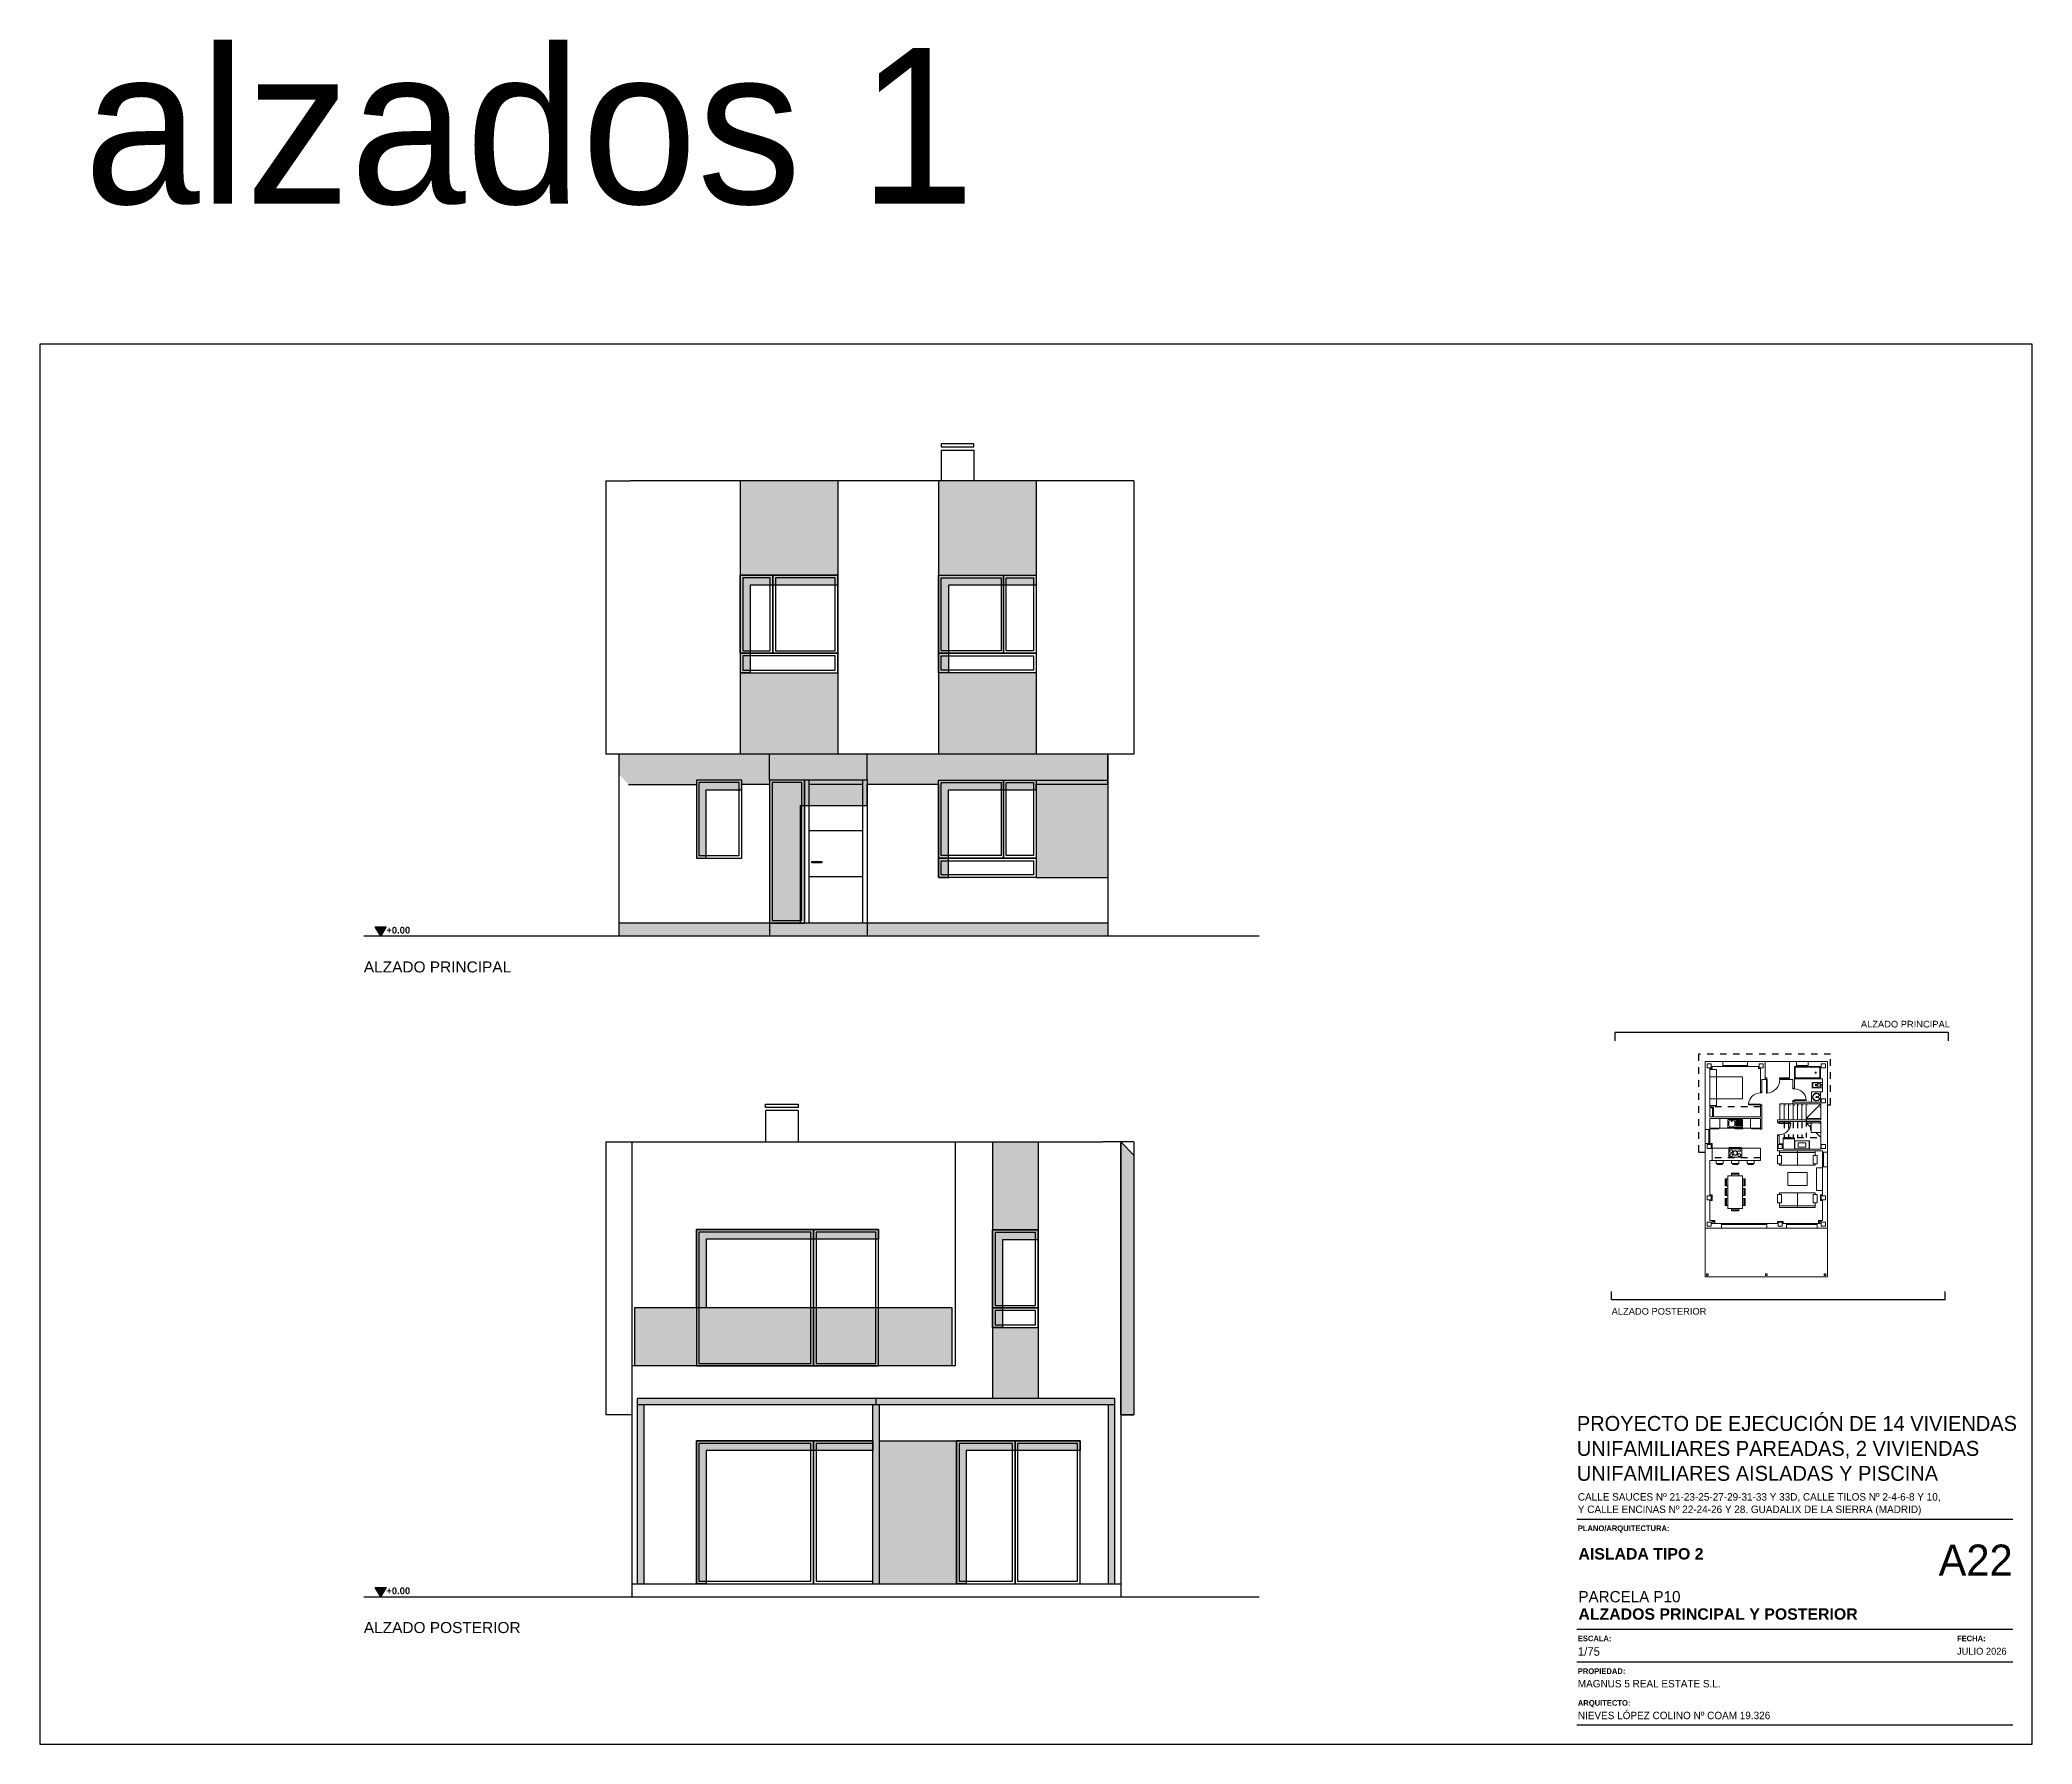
# Model space of a CAD drawing. Header units: millimetres. Extents: x 441156 to 441653, y 4514887 to 4515266.
# Drawn here: x 441432.47 to 441463.11, y 4514887.45 to 4514913.66 of the extents above; entities that cross this region are included whole.
import ezdxf
from ezdxf.enums import TextEntityAlignment as Align

# ---------------------------------------------------------------- set-up
doc = ezdxf.new("R2010")
doc.units = ezdxf.units.MM
doc.linetypes.add('CONTINUA', pattern=[0])
doc.linetypes.add('RAYITAS', pattern=[0.375, 0.25, -0.125])
for name, color, linetype in [('01_alzado', 5, 'CONTINUA'), ('01_ladrillo', 13, 'Continuous'), ('01_proyeccion', 36, 'RAYITAS'), ('01_proyección', 4, 'RAYITAS'), ('01_seccion', 7, 'CONTINUA'), ('01_sombras', 251, 'Continuous'), ('01_texto cartela', 5, 'Continuous'), ('01_textos', 7, 'Continuous'), ('SOMBRAS2', 250, 'Continuous')]:
    doc.layers.add(name, color=color, linetype=linetype)
doc.layers.add('01_cartela', color=6, linetype='Continuous', plot=False)
doc.layers.add('01_muebles_B', color=254, linetype='Continuous', lineweight=5)
doc.styles.add('Century Gothic', font='', dxfattribs={"height": 2})
doc.styles.add('Century Gothic_3', font='', dxfattribs={"height": 4.5})
doc.styles.add('Century Gothic_5', font='', dxfattribs={"height": 2.5})
doc.styles.add('Century Gothic_6', font='', dxfattribs={"height": 11})
doc.styles.add('Estilo1', font='swissel.ttf')
doc.styles.add('NIEVES2', font='sanss___.ttf')
doc.styles.add('NIEVES3', font='swisseb.ttf')
doc.styles.get('Century Gothic').set_extended_font_data('Century Gothic')
doc.styles.get('Century Gothic_3').set_extended_font_data('Century Gothic')
doc.styles.get('Century Gothic_5').set_extended_font_data('Century Gothic')
doc.styles.get('Century Gothic_6').set_extended_font_data('Century Gothic')

# ---------------------------------------------------------------- blocks, each defined once
blk = doc.blocks.new('P725-10')
for p, q in [((-0.78, 0.1), (-0.83, 0.1)), ((-0.83, 0), (-0.78, 0)), ((-0.78, 0.1), (-0.78, 0)), ((-0.05, 0.82), (-0.09, 0.82)), ((-0.09, 0.82), (-0.09, 0.1)), ((0, 0.1), (-0.09, 0.1)), ((-0.05, 0.82), (-0.05, 0)), ((-0.05, 0), (0, 0))]:
    blk.add_line(p, q)
blk.add_arc((-0.05, 0.1), 0.725, 93.2758, 180)
blk = doc.blocks.new('lavadora')
blk.add_lwpolyline([(0.6, 0), (0, 0), (0, 0.6), (0.6, 0.6)], close=True)
blk.add_lwpolyline([(0.6, 0.45), (0.64, 0.41), (0.64, 0.19), (0.6, 0.15)])
blk = doc.blocks.new('5-fuegos')
blk.add_lwpolyline([(-0.4, -0.25), (0.4, -0.25), (0.4, 0.25), (-0.4, 0.25)], close=True)
for centre, radius in [((-0.25, 0.11), 0.089), ((0, 0), 0.152), ((0, 0), 0.127), ((0.27, 0.13), 0.0693), ((-0.25, -0.13), 0.089), ((0.25, -0.13), 0.089)]:
    blk.add_circle(centre, radius)
blk = doc.blocks.new('A$C446B5C13')
at = {"layer": '01_muebles_B', "linetype": 'CONTINUA'}
for p, q in [((0.4, 13.25), (0.4, 9.07)), ((1.5, 13.25), (0.4, 13.25)), ((0.78, 12.87), (0.7, 12.87)), ((0.7, 12.82), (0.7, 10.47)), ((0.83, 12.82, 0), (0.7, 12.82, 0)), ((0.78, 12.95), (0.78, 12.87)), ((1.5, 12.95), (0.83, 12.95)), ((0.83, 12.95, 0), (0.83, 12.82, 0)), ((1.1, 12.32), (1.1, 10.97)), ((1.5, 12.95), (1.5, 13.25)), ((1.5, 13.25), (3, 13.25)), ((1.5, 13.02, 0), (3, 13.02, 0)), ((1.5, 12.95, 0), (3, 12.95, 0)), ((1.55, 13.02), (1.55, 12.95)), ((1.55, 12.99), (1.95, 12.99, 0)), ((1.55, 12.98), (1.95, 12.98, 0)), ((1.95, 13.02, 0), (1.95, 12.95, 0)), ((2, 13.02, 0), (2, 12.95, 0)), ((2.05, 13.02, 0), (2.05, 12.95, 0)), ((2.05, 12.99, 0), (2.95, 12.99, 0)), ((2.05, 12.98, 0), (2.95, 12.98, 0)), ((2.95, 13.02, 0), (2.95, 12.95, 0)), ((4.1, 13.25), (3, 13.25)), ((3, 12.95), (3, 13.25)), ((3.68, 12.95), (3, 12.95, 0)), ((3.68, 12.95, 0), (3.68, 12.82, 0)), ((3.68, 12.82, 0), (3.8, 12.82, 0)), ((3.8, 12.82), (3.8, 11.38)), ((4.1, 13.25), (4.1, 12.15)), ((4.1, 13.25), (5.6, 13.25)), ((6.03, 13.25), (5.6, 13.25)), ((5.6, 13.25), (5.6, 12.15)), ((5.9, 12.95), (5.9, 11.62)), ((6.03, 12.95), (5.9, 12.95)), ((6.03, 12.95), (6.03, 13.25)), ((6.03, 13.25), (6.73, 13.25)), ((6.03, 13.02), (6.73, 13.02)), ((6.03, 12.95), (6.73, 12.95)), ((6.08, 12.95), (6.08, 13.02)), ((6.08, 12.99), (6.68, 12.99)), ((6.08, 12.98), (6.68, 12.98)), ((6.68, 12.95), (6.68, 13.02)), ((7.92, 13.25), (6.73, 13.25)), ((6.73, 12.95), (6.73, 13.25)), ((7.5, 12.95), (6.73, 12.95)), ((7.5, 12.95, 0), (7.5, 12.2, 0)), ((7.92, 7.67), (7.92, 13.25)), ((3.8, 11.38), (3.9, 11.38)), ((3.9, 12.15), (3.9, 11.38)), ((4.1, 12.15), (3.9, 12.15)), ((4.11, 12.15), (4.17, 12.15)), ((4.17, 12.18), (4.17, 12.15)), ((4.19, 12.25), (4.19, 12.19)), ((4.98, 12.25), (4.98, 12.19)), ((5, 12.18), (5, 12.15)), ((5.07, 12.25), (5.07, 12.15)), ((5.6, 12.25), (5.07, 12.25)), ((5.6, 12.15), (5.07, 12.15)), ((5.12, 12.25), (5.12, 12.15)), ((5.55, 12.22), (5.12, 12.22)), ((5.55, 12.18), (5.12, 12.18)), ((5.55, 12.25), (5.55, 12.15)), ((5.6, 12.15), (5.8, 12.15)), ((5.8, 12.15), (5.8, 11.62)), ((5.8, 11.62), (5.9, 11.62)), ((6.95, 11.4, 0), (7.5, 11.4, 0)), ((6.95, 10.75), (6.95, 11.4)), ((7.03, 11.89), (7.03, 11.71)), ((7.08, 11.94), (7.29, 11.94)), ((7.08, 11.66), (7.29, 11.66)), ((7.27, 11.84), (7.21, 11.84)), ((7.27, 11.76), (7.21, 11.76)), ((7.28, 11.83), (7.28, 11.77)), ((7.34, 11.89), (7.34, 11.71)), ((7.34, 11.06, 0), (7.34, 11.09, 0)), ((7.49, 11.17, 0), (7.48, 11.17, 0)), ((7.49, 11.97), (7.62, 11.97)), ((7.49, 11.63), (7.62, 11.63)), ((7.5, 12.2), (7.62, 12.2)), ((7.5, 11.4, 0), (7.5, 10.75, 0)), ((7.5, 11.4), (7.62, 11.4)), ((7.5, 11.17, 0), (7.5, 10.98, 0)), ((7.62, 11.4), (7.62, 12.2)), ((0.92, 10.47), (0.7, 10.47)), ((0.92, 10.47), (0.92, 9.85)), ((3.8, 9.85), (0.92, 9.85)), ((3.8, 9.85), (0.92, 9.85)), ((3.8, 10.55), (3.8, 9.85)), ((3.8, 10.55), (3.9, 10.55)), ((3.8, 9.85), (3.8, 10.4)), ((3.9, 10.55), (3.9, 9.1)), ((5, 9.66), (5, 10.65)), ((5.2, 10.65), (5, 10.65)), ((5.8, 10.65), (5.08, 10.65)), ((5.27, 9.66), (5.27, 10.65)), ((5.54, 9.66), (5.54, 10.65)), ((5.8, 10.8), (5.8, 10.65)), ((5.9, 10.8), (5.8, 10.8)), ((7.52, 10.65), (5.8, 10.65)), ((5.81, 9.66), (5.81, 10.65)), ((5.9, 10.8), (5.9, 10.75)), ((7.5, 10.75), (5.9, 10.75)), ((6.08, 9.66), (6.08, 10.65)), ((6.35, 9.66), (6.35, 10.65)), ((6.62, 9.66), (6.62, 10.65)), ((6.62, 9.75), (7.52, 10.65)), ((7.49, 10.98, 0), (7.48, 10.98, 0)), ((7.52, 9.66), (7.52, 10.65)), ((0.7, 9.07, 0), (0.4, 9.07, 0)), ((0.4, 9.07), (0.4, 8.22)), ((0.63, 9.07), (0.63, 8.22)), ((0.63, 9.02), (0.7, 9.02)), ((0.66, 8.27), (0.66, 9.02)), ((0.67, 8.27), (0.67, 9.02)), ((3.8, 9.75), (0.7, 9.75)), ((0.7, 9.75), (0.7, 9.07)), ((3.8, 9.15), (0.7, 9.15)), ((0.7, 9.07), (0.7, 8.22)), ((1.3, 9.75), (1.3, 9.15)), ((1.8, 9.2), (1.8, 9.69)), ((1.8, 9.69), (2.7, 9.69)), ((2.7, 9.2), (1.8, 9.2)), ((2.26, 9.62), (2.66, 9.62)), ((2.26, 9.6), (2.66, 9.6)), ((2.26, 9.57), (2.66, 9.57)), ((2.26, 9.55), (2.66, 9.55)), ((2.26, 9.52), (2.66, 9.52)), ((2.26, 9.5), (2.66, 9.5)), ((2.26, 9.47), (2.66, 9.47)), ((2.26, 9.45), (2.66, 9.45)), ((2.26, 9.42), (2.66, 9.42)), ((2.26, 9.4), (2.66, 9.4)), ((2.26, 9.37), (2.66, 9.37)), ((2.26, 9.35), (2.66, 9.35)), ((2.26, 9.32), (2.66, 9.32)), ((2.26, 9.3), (2.66, 9.3)), ((2.26, 9.27), (2.66, 9.27)), ((2.7, 9.69), (2.7, 9.2)), ((3.2, 9.75), (3.2, 9.15)), ((3.8, 9.75), (3.8, 9.1)), ((3.8, 9.1), (3.9, 9.1)), ((7.52, 9.66), (4.85, 9.66)), ((4.85, 9.66), (4.85, 9.53)), ((4.95, 9.53), (4.85, 9.53)), ((4.85, 8.71), (4.85, 7.77)), ((4.95, 8.71), (4.85, 8.71)), ((7.52, 9.56), (4.95, 9.56)), ((4.95, 9.56), (4.95, 9.53)), ((4.95, 8.71), (4.95, 8.2)), ((6.62, 9.75), (7.52, 9.75)), ((7.52, 7.87), (7.52, 9.56)), ((0.4, 8.22), (0.4, 3)), ((0.83, 8.22, 0), (0.4, 8.22, 0)), ((0.63, 8.27), (0.7, 8.27)), ((0.83, 8.22, 0), (0.83, 7.17, 0)), ((3.8, 7.92), (0.83, 7.92)), ((3.8, 7.17), (3.8, 7.92)), ((7.62, 7.77), (4.85, 7.77)), ((4.95, 8.2), (5.2, 8.2)), ((7.18, 7.65), (4.98, 7.65)), ((5.9, 8.5), (5.2, 8.5)), ((5.2, 8.2), (5.2, 7.87)), ((7.52, 7.87), (5.2, 7.87)), ((5.93, 7.89), (5.93, 8.37)), ((5.93, 7.89), (6.8, 7.89)), ((6.08, 7.77), (6.08, 6.87)), ((6.8, 7.89), (6.8, 8.37)), ((7.62, 7.67), (7.62, 7.77)), ((7.92, 7.67, 0), (7.62, 7.67, 0)), ((7.62, 7.67, 0), (7.62, 6.77, 0)), ((7.62, 7.62, 0), (7.69, 7.62, 0)), ((7.65, 6.82, 0), (7.65, 7.62, 0)), ((7.66, 6.82, 0), (7.66, 7.62, 0)), ((7.69, 7.67, 0), (7.69, 6.77, 0)), ((7.92, 7.67, 0), (7.92, 6.77, 0)), ((0.7, 7.17), (0.7, 5.05)), ((0.83, 7.17), (0.7, 7.17)), ((3.8, 7.17), (0.83, 7.17)), ((7.62, 6.82, 0), (7.69, 6.82, 0)), ((7.62, 5.05), (7.62, 6.77, 0)), ((7.92, 6.77, 0), (7.62, 6.77, 0)), ((7.92, 3), (7.92, 6.77)), ((6.08, 4.27), (6.08, 5.17)), ((7.5, 4.7, 0), (7.5, 5.05, 0)), ((7.5, 5.05, 0), (7.62, 5.05, 0)), ((0.7, 4.7), (0.7, 3.47)), ((7.18, 4.38), (4.98, 4.38)), ((7.62, 4.7, 0), (7.5, 4.7, 0)), ((7.62, 3.47), (7.62, 4.7)), ((0.4, 3), (1.4, 3)), ((0.4, 3), (0.4, 0)), ((0.7, 3.47), (1, 3.47)), ((1, 3.47), (1, 3.3)), ((1, 3.3), (1.4, 3.3)), ((1.4, 3.3), (1.4, 3)), ((4.2, 3.3, 0), (1.4, 3.3)), ((4.2, 3.23, 0), (1.4, 3.23)), ((1.4, 3), (4.2, 3, 0)), ((1.45, 3.3), (1.45, 3.23)), ((1.45, 3.27, 0), (3.15, 3.27, 0)), ((1.45, 3.26, 0), (3.15, 3.26, 0)), ((3.15, 3.3, 0), (3.15, 3.23, 0)), ((3.2, 3.3, 0), (3.2, 3.23, 0)), ((3.25, 3.3, 0), (3.25, 3.23, 0)), ((4.15, 3.27, 0), (3.25, 3.27, 0)), ((4.15, 3.26, 0), (3.25, 3.26, 0)), ((4.15, 3.3, 0), (4.15, 3.23, 0)), ((4.2, 3.3, 0), (4.85, 3.3, 0)), ((4.2, 3.3, 0), (4.2, 3, 0)), ((4.2, 3, 0), (5.4, 3, 0)), ((5.2, 3.3), (5.4, 3.3)), ((5.4, 3.3, 0), (5.2, 3.3, 0)), ((7.3, 3.3, 0), (5.4, 3.3, 0)), ((5.4, 3.3, 0), (5.4, 3, 0)), ((7.3, 3.23, 0), (5.4, 3.23, 0)), ((7.3, 3, 0), (5.4, 3, 0)), ((5.45, 3.3, 0), (5.45, 3.23, 0)), ((5.45, 3.27, 0), (6.25, 3.27, 0)), ((5.45, 3.26, 0), (6.25, 3.26, 0)), ((6.25, 3.3, 0), (6.25, 3.23, 0)), ((6.3, 3.3, 0), (6.3, 3.23, 0)), ((6.35, 3.3, 0), (6.35, 3.23, 0)), ((7.25, 3.27, 0), (6.35, 3.27, 0)), ((7.25, 3.26, 0), (6.35, 3.26, 0)), ((7.25, 3.3, 0), (7.25, 3.23, 0)), ((7.3, 3.3), (7.38, 3.3)), ((7.3, 3.3, 0), (7.3, 3, 0)), ((7.3, 3), (7.92, 3)), ((7.62, 3.47), (7.38, 3.47)), ((7.38, 3.47), (7.38, 3.3, 0)), ((7.92, 3), (7.92, 0)), ((0.4, 0, 0), (7.92, 0))]:
    blk.add_line(p, q, dxfattribs=at)
for points in [[(0.78, 12.87), (0.53, 12.87), (0.53, 13.12), (0.78, 13.12), (0.78, 12.87)], [(0.7, 12.32), (0.7, 12.76), (1.1, 12.76), (1.1, 12.32)], [(2.7, 10.97), (0.7, 10.97), (0.7, 12.32), (2.7, 12.32)], [(3.98, 12.87), (3.73, 12.87), (3.73, 13.12), (3.98, 13.12), (3.98, 12.87)], [(4.19, 12.26), (4.19, 12.25), (4.1, 12.25), (4.1, 12.26)], [(4.98, 12.26), (4.98, 12.25), (5.07, 12.25), (5.07, 12.26)], [(7.5, 12.2), (7.5, 12.95), (5.9, 12.95), (5.9, 12.2)], [(7.45, 12.25), (7.45, 12.9), (5.95, 12.9), (5.95, 12.25)], [(7.55, 13.12), (7.8, 13.12), (7.8, 12.87), (7.55, 12.87), (7.55, 13.12)], [(4.17, 12.15), (4.1, 12.15), (4.1, 12.25), (4.17, 12.25)], [(4.17, 12.15), (4.17, 12.14), (4.1, 12.14), (4.1, 12.15)], [(4.19, 12.19), (4.19, 12.18), (4.17, 12.18), (4.17, 12.19)], [(4.17, 12.14), (4.17, 11.31), (4.21, 11.31), (4.21, 12.14)], [(4.98, 12.19), (4.98, 12.18), (5, 12.18), (5, 12.19)], [(5, 12.15), (5, 12.14), (5.07, 12.14), (5.07, 12.15)], [(0.7, 10.97), (0.7, 10.54), (1.1, 10.54), (1.1, 10.97)], [(0.7, 10.4), (0.85, 10.4), (0.85, 9.85), (0.7, 9.85)], [(7.55, 10.97), (7.8, 10.97), (7.8, 10.72), (7.55, 10.72), (7.55, 10.97)], [(2.22, 9.13), (2.22, 9.11), (2.72, 9.11), (2.72, 9.13)], [(3.25, 9.13), (3.25, 9.11), (3.75, 9.11), (3.75, 9.13)], [(0.78, 7.9), (0.53, 7.9), (0.53, 8.15), (0.78, 8.15), (0.78, 7.9)], [(2.62, 7.94), (1.88, 7.94), (1.88, 7.96), (2.62, 7.96)], [(4.85, 7.47), (4.85, 6.97), (5.1, 6.97), (5.1, 7.47)], [(5.15, 7.9), (4.9, 7.9), (4.9, 8.15), (5.15, 8.15), (5.15, 7.9)], [(5.2, 8.57), (5.2, 7.87), (5.9, 7.87), (5.9, 8.57)], [(5.9, 8.37), (6.82, 8.37), (6.82, 7.87), (5.9, 7.87)], [(7.3, 7.47), (7.3, 6.97), (7.05, 6.97), (7.05, 7.47)], [(7.55, 7.9), (7.8, 7.9), (7.8, 8.15), (7.55, 8.15), (7.55, 7.9)], [(1.47, 6.91), (1.47, 6.93), (1.12, 6.93), (1.12, 6.91)], [(1.3, 6.93), (1.3, 6.99), (1.28, 6.99), (1.28, 6.93)], [(1.8, 4.22), (1.8, 6.22), (2.7, 6.22), (2.7, 4.22)], [(2.03, 6.38), (2.47, 6.38), (2.47, 6.33), (2.03, 6.33)], [(2.03, 6.32), (2.47, 6.32), (2.47, 6.22), (2.03, 6.22)], [(2.08, 6.91), (2.08, 6.93), (2.43, 6.93), (2.43, 6.91)], [(2.24, 6.93), (2.24, 6.99), (2.26, 6.99), (2.26, 6.93)], [(3.03, 6.91), (3.03, 6.93), (3.38, 6.93), (3.38, 6.91)], [(3.2, 6.93), (3.2, 6.99), (3.22, 6.99), (3.22, 6.93)], [(6.67, 5.62), (6.67, 6.42), (5.48, 6.42), (5.48, 5.62)], [(7.62, 5.32), (7.25, 5.32), (7.25, 6.72), (7.62, 6.72)], [(0.78, 4.75), (0.53, 4.75), (0.53, 5), (0.78, 5), (0.78, 4.75)], [(1.64, 5.61), (1.64, 6.04), (1.7, 6.04), (1.7, 5.61)], [(1.64, 5.01), (1.64, 5.44), (1.7, 5.44), (1.7, 5.01)], [(1.71, 5.61), (1.71, 6.04), (1.8, 6.04), (1.8, 5.61)], [(1.71, 5.01), (1.71, 5.44), (1.8, 5.44), (1.8, 5.01)], [(2.79, 5.61), (2.79, 6.04), (2.7, 6.04), (2.7, 5.61)], [(2.79, 5.01), (2.79, 5.44), (2.7, 5.44), (2.7, 5.01)], [(2.86, 5.61), (2.86, 6.04), (2.81, 6.04), (2.81, 5.61)], [(2.86, 5.01), (2.86, 5.44), (2.81, 5.44), (2.81, 5.01)], [(4.85, 4.57), (4.85, 5.07), (5.1, 5.07), (5.1, 4.57)], [(7.3, 4.57), (7.3, 5.07), (7.05, 5.07), (7.05, 4.57)], [(7.55, 4.75), (7.8, 4.75), (7.8, 5), (7.55, 5), (7.55, 4.75)], [(1.64, 4.4), (1.64, 4.83), (1.7, 4.83), (1.7, 4.4)], [(1.71, 4.4), (1.71, 4.83), (1.8, 4.83), (1.8, 4.4)], [(2.03, 4.13), (2.47, 4.13), (2.47, 4.22), (2.03, 4.22)], [(2.03, 4.06), (2.47, 4.06), (2.47, 4.12), (2.03, 4.12)], [(2.79, 4.4), (2.79, 4.83), (2.7, 4.83), (2.7, 4.4)], [(2.86, 4.4), (2.86, 4.83), (2.81, 4.83), (2.81, 4.4)], [(0.78, 3.12), (0.53, 3.12), (0.53, 3.37), (0.78, 3.37), (0.78, 3.12)], [(0.83, 3.42), (0.95, 3.42), (0.95, 3.3), (0.83, 3.3)], [(5.15, 3.12), (4.9, 3.12), (4.9, 3.37), (5.15, 3.37), (5.15, 3.12)], [(7.43, 3.42), (7.55, 3.42), (7.55, 3.3), (7.43, 3.3)], [(7.55, 3.12), (7.8, 3.12), (7.8, 3.37), (7.55, 3.37), (7.55, 3.12)], [(7.73, 0.2), (7.83, 0.2), (7.83, 0.1), (7.73, 0.1)]]:
    blk.add_lwpolyline(points, close=True, dxfattribs=at)
for points in [[(5, 12.25), (5, 12.15)], [(5.07, 12.15), (5.07, 12.25)], [(4.98, 7.47), (4.98, 7.77), (7.18, 7.77), (7.18, 7.47)], [(1.08, 7.17), (1.08, 6.99), (1.51, 6.99), (1.51, 7.17)], [(2.47, 7.17), (2.47, 6.99), (2.03, 6.99), (2.03, 7.17)], [(3.42, 7.17), (3.42, 6.99), (2.99, 6.99), (2.99, 7.17)], [(7.18, 6.97), (7.18, 6.87), (4.98, 6.87), (4.98, 6.97)], [(7.18, 5.07), (7.18, 5.17), (4.98, 5.17), (4.98, 5.07)], [(4.98, 4.57), (4.98, 4.27), (7.18, 4.27), (7.18, 4.57)], [(4.85, 3.3), (4.85, 3.42), (5.2, 3.42), (5.2, 3.3)]]:
    blk.add_lwpolyline(points, dxfattribs=at)
at = {"layer": '01_muebles_B', "linetype": 'CONTINUA', "flags": 128}
blk.add_lwpolyline([(7.62, 11.98, 0.414214), (7.62, 11.98), (7.62, 11.98), (6.99, 11.97, 0.436396), (6.99, 11.97), (6.99, 11.63, 0.436396), (6.99, 11.62), (7.62, 11.61), (7.62, 11.61, 0.414214), (7.62, 11.62)], format="xyb", close=True, dxfattribs=at)
at = {"layer": '01_muebles_B', "linetype": 'CONTINUA', "elevation": 0}
for points in [[(0.75, 9.13), (0.75, 9.11), (1.25, 9.11), (1.25, 9.13)], [(6.12, 8.26), (6.6, 8.26), (6.6, 7.98), (6.12, 7.98)], [(0.59, 0.2), (0.49, 0.2), (0.49, 0.1), (0.59, 0.1)], [(4.21, 0.2), (4.11, 0.2), (4.11, 0.1), (4.21, 0.1)]]:
    blk.add_lwpolyline(points, close=True, dxfattribs=at)
blk.add_lwpolyline([(0.7, 5.05), (0.83, 5.05), (0.83, 4.7), (0.7, 4.7)], dxfattribs=at)
at = {"layer": '01_muebles_B', "linetype": 'CONTINUA'}
for centre, radius in [((7.2, 12.57), 0.035), ((7.25, 11.07, 0), 0.036), ((7.4, 11.92), 0.01), ((7.4, 11.68), 0.01), ((7.54, 11.8), 0.051), ((2.04, 9.59), 0.0275)]:
    blk.add_circle(centre, radius, dxfattribs=at)
for centre, radius, start, end in [((4.17, 12.14), 0.827, 272.8856, 359.9505), ((7.25, 11.07, 0), 0.243, 24.8749, 335.1251), ((7.08, 11.89), 0.05, 90.924, 180), ((7.08, 11.71), 0.05, 180, 269.076), ((7.25, 11.07, 0), 0.213, 22.0656, 338.0564), ((7.21, 11.8), 0.04, 90, 270), ((7.27, 11.83), 0.01, 0, 90), ((7.27, 11.77), 0.01, 270, 0), ((7.29, 11.89), 0.05, 0, 90.924), ((7.29, 11.71), 0.05, 269.076, 0), ((7.39, 11.07, 0), 0.0498, 135.6956, 162.5904), ((7.39, 11.07, 0), 0.0498, 197.9532, 224.3044), ((7.45, 11.01, 0), 0.143, 106.8165, 135.6956), ((7.45, 11.14, 0), 0.143, 224.3044, 253.1835), ((7.49, 10.88, 0), 0.279, 89.383, 106.8165), ((7.48, 11.18, 0), 0.0128, 210.5291, 266.214), ((10.46, 11.8), 2.98, 176.9359, 183.0641), ((7.49, 11.96), 0.007, 90.924, 176.9359), ((7.49, 11.64), 0.007, 183.0641, 269.076), ((7.49, 11.17, 0), 0.0027, 0, 83.3159), ((7.49, 11.27, 0), 0.279, 253.1835, 270.617), ((7.48, 10.97, 0), 0.0128, 93.786, 149.4709), ((7.49, 10.98, 0), 0.0027, 276.6841, 0), ((2.6, 9.45), 0.75, 169.8852, 190.1148), ((1.94, 9.56), 0.075, 99.0787, 169.8852), ((1.94, 9.33), 0.075, 190.1148, 260.9213), ((2.04, 8.9), 0.75, 80.9213, 99.0787), ((2.04, 9.99), 0.75, 260.9213, 279.0787), ((2.15, 9.56), 0.075, 10.1148, 80.9213), ((2.15, 9.33), 0.075, 279.0787, 349.8852), ((1.48, 9.45), 0.75, 349.8852, 10.1148)]:
    blk.add_arc(centre, radius, start, end, dxfattribs=at)
at = {"layer": '01_proyección', "color": 120, "ltscale": 0.25}
for p, q in [((3.8, 10.47), (0.92, 10.47)), ((5.27, 9.56), (5.27, 8.58)), ((5.27, 8.58), (7.5, 8.58)), ((5.54, 9.56), (5.54, 8.58)), ((5.81, 9.56), (5.81, 8.58)), ((6.08, 9.56), (6.08, 8.58)), ((6.35, 9.56), (6.35, 8.58)), ((6.62, 9.66), (6.62, 8.58)), ((6.62, 9.48), (7.52, 9.48)), ((6.62, 9.48), (7.52, 8.58)), ((3.8, 7.32), (0.83, 7.32))]:
    blk.add_line(p, q, dxfattribs=at)
at = {"layer": '01_proyección', "color": 120, "ltscale": 0.25, "elevation": 0}
blk.add_lwpolyline([(7.92, 10.6), (8.12, 10.6), (8.12, 13.7), (0, 13.7), (0, 7.68), (0.4, 7.68)], dxfattribs=at)
at = {"layer": '01_muebles_B', "linetype": 'CONTINUA', "xscale": -1}
for p, rotation in [((3.9, 10.55), 89.9999999953176), ((4.85, 9.53), 269.9999999989208)]:
    blk.add_blockref('P725-10', p, dxfattribs=dict(at, rotation=rotation))
at = {"layer": '01_muebles_B', "linetype": 'CONTINUA'}
for name, p, rotation in [('P725-10', (5.8, 10.8), 270.0000000010788), ('lavadora', (7.52, 9.48, 0), 180), ('5-fuegos', (2.25, 7.63), 0.004195340002118353)]:
    blk.add_blockref(name, p, dxfattribs=dict(at, rotation=rotation))
at = {"layer": '01_muebles_B', "linetype": 'CONTINUA', "style": 'NIEVES2'}
for s, p in [('1', (5.07, 10.52)), ('2', (5.34, 10.52)), ('3', (5.61, 10.52)), ('4', (5.88, 10.52)), ('5', (6.15, 10.52)), ('6', (6.42, 10.52)), ('7', (6.69, 10.52)), ('8', (7.45, 10.42))]:
    blk.add_text(s, height=0.103, dxfattribs=at).set_placement(p, align=Align.CENTER)

msp = doc.modelspace()

# ---------------------------------------------------------------- hatches: boundary and pattern name
at = {"layer": '01_ladrillo', "true_color": 0x7c8692}
h = msp.add_hatch(color=252, dxfattribs=at)
h.dxf.hatch_style = 1
h.paths.add_polyline_path([(441444.744, 4514906.875), (441443.244, 4514906.875), (441443.244, 4514905.425), (441444.744, 4514905.425)])
h = msp.add_hatch(color=252, dxfattribs=at)
h.dxf.hatch_style = 1
h.paths.add_polyline_path([(441447.794, 4514906.875), (441446.294, 4514906.875), (441446.294, 4514905.425), (441447.794, 4514905.425)])
h = msp.add_hatch(color=252, dxfattribs=at)
h.dxf.hatch_style = 1
h.paths.add_polyline_path([(441444.744, 4514903.925), (441443.244, 4514903.925), (441443.244, 4514902.675), (441444.744, 4514902.675)])
h = msp.add_hatch(color=252, dxfattribs=at)
h.dxf.hatch_style = 1
h.paths.add_polyline_path([(441447.794, 4514903.925), (441446.294, 4514903.925), (441446.294, 4514902.675), (441447.794, 4514902.675)])
h = msp.add_hatch(color=252, dxfattribs=at)
h.dxf.hatch_style = 1
h.paths.add_polyline_path([(441443.694, 4514902.675), (441445.194, 4514902.675), (441445.194, 4514902.275), (441443.694, 4514902.275)])
h = msp.add_hatch(color=252, dxfattribs=at)
h.dxf.hatch_style = 1
h.paths.add_polyline_path([(441447.794, 4514902.275), (441448.894, 4514902.275), (441448.894, 4514900.775), (441447.794, 4514900.775), (441447.794, 4514901.075), (441447.794, 4514901.075)])
h = msp.add_hatch(color=252, dxfattribs=at)
h.dxf.hatch_style = 1
h.paths.add_polyline_path([(441443.694, 4514900.075), (441441.374, 4514900.075), (441441.374, 4514899.875), (441443.694, 4514899.875)])
h = msp.add_hatch(color=252, dxfattribs=at)
h.dxf.hatch_style = 1
h.paths.add_polyline_path([(441445.194, 4514900.075), (441443.694, 4514900.075), (441443.694, 4514899.875), (441445.194, 4514899.875)])
h = msp.add_hatch(color=252, dxfattribs=at)
h.dxf.hatch_style = 1
h.paths.add_polyline_path([(441448.894, 4514900.075), (441445.194, 4514900.075), (441445.194, 4514899.875), (441448.894, 4514899.875)])
h = msp.add_hatch(color=252, dxfattribs=at)
h.dxf.hatch_style = 1
h.paths.add_polyline_path([(441447.824, 4514896.713), (441447.124, 4514896.713), (441447.124, 4514895.355), (441447.824, 4514895.355)])
h = msp.add_hatch(color=252, dxfattribs=at)
h.dxf.hatch_style = 1
h.paths.add_polyline_path([(441447.824, 4514893.855), (441447.124, 4514893.855), (441447.124, 4514892.763), (441447.824, 4514892.763)])
at = {"layer": '01_ladrillo', "true_color": 0x5d656f}
h = msp.add_hatch(color=251, dxfattribs=at)
h.dxf.hatch_style = 1
h.paths.add_polyline_path([(441445.334, 4514892.763), (441441.664, 4514892.763), (441441.664, 4514892.663), (441445.334, 4514892.663)])
h = msp.add_hatch(color=251, dxfattribs=at)
h.dxf.hatch_style = 1
h.paths.add_polyline_path([(441441.764, 4514892.663), (441441.664, 4514892.663), (441441.664, 4514889.913), (441441.764, 4514889.913)])
h = msp.add_hatch(color=251, dxfattribs=at)
h.dxf.hatch_style = 1
h.paths.add_polyline_path([(441445.384, 4514892.663), (441445.284, 4514892.663), (441445.284, 4514889.913), (441445.384, 4514889.913)])
h = msp.add_hatch(color=251, dxfattribs=at)
h.dxf.hatch_style = 1
h.paths.add_polyline_path([(441449.004, 4514892.763), (441445.334, 4514892.763), (441445.334, 4514892.663), (441449.004, 4514892.663)])
h = msp.add_hatch(color=251, dxfattribs=at)
h.dxf.hatch_style = 1
h.paths.add_polyline_path([(441449.004, 4514892.663), (441448.904, 4514892.663), (441448.904, 4514889.913), (441449.004, 4514889.913)])
at = {"layer": '01_ladrillo', "true_color": 0x7c8692}
h = msp.add_hatch(color=252, dxfattribs=at)
h.dxf.hatch_style = 1
h.paths.add_polyline_path([(441446.569, 4514892.113), (441445.384, 4514892.113), (441445.384, 4514889.913), (441446.569, 4514889.913)])
at = {"layer": '01_proyeccion', "linetype": 'CONTINUA', "ltscale": 1.5}
h = msp.add_hatch(color=7, dxfattribs=at)
h.dxf.hatch_style = 1
h.paths.add_polyline_path([(441437.714, 4514899.875), (441437.631, 4514900.018), (441437.797, 4514900.018)])
h = msp.add_hatch(color=7, dxfattribs=at)
h.dxf.hatch_style = 1
h.paths.add_polyline_path([(441437.714, 4514889.713), (441437.631, 4514889.857), (441437.797, 4514889.857)])
at = {"layer": '01_sombras', "linetype": 'CONTINUA', "transparency": 33554687}
h = msp.add_hatch(color=2, dxfattribs=at)
h.dxf.hatch_style = 1
h.paths.add_polyline_path([(441443.244, 4514903.925), (441443.244, 4514905.425), (441444.744, 4514905.425), (441444.744, 4514905.275), (441443.394, 4514905.275), (441443.394, 4514903.925)])
h = msp.add_hatch(color=2, dxfattribs=at)
h.dxf.hatch_style = 1
h.paths.add_polyline_path([(441446.294, 4514903.925), (441446.294, 4514905.425), (441447.794, 4514905.425), (441447.794, 4514905.275), (441446.444, 4514905.275), (441446.444, 4514903.925)])
at = {"layer": '01_sombras', "transparency": 33554687}
h = msp.add_hatch(color=2, dxfattribs=at)
h.dxf.hatch_style = 1
h.paths.add_polyline_path([(441441.374, 4514902.366), (441441.526, 4514902.208), (441442.569, 4514902.208), (441442.569, 4514901.075), (441442.719, 4514901.075), (441442.719, 4514902.125), (441443.269, 4514902.125), (441443.269, 4514902.211), (441443.694, 4514902.211), (441443.694, 4514900.075), (441444.172, 4514900.075), (441444.172, 4514901.883), (441445.194, 4514901.883), (441445.194, 4514902.211), (441446.294, 4514902.211), (441446.294, 4514900.775), (441446.444, 4514900.775), (441446.444, 4514902.125), (441447.794, 4514902.125), (441447.794, 4514902.211), (441448.894, 4514902.211), (441448.894, 4514902.675), (441441.374, 4514902.675)])
h = msp.add_hatch(color=2, dxfattribs=at)
h.dxf.hatch_style = 1
h.paths.add_polyline_path([(441449.094, 4514896.713), (441449.295, 4514896.504), (441449.294, 4514892.513), (441449.094, 4514892.513)])
at = {"layer": '01_sombras', "linetype": 'CONTINUA', "transparency": 33554687}
h = msp.add_hatch(color=2, dxfattribs=at)
h.dxf.hatch_style = 1
h.paths.add_polyline_path([(441442.569, 4514894.163), (441442.719, 4514894.163), (441442.719, 4514895.213), (441445.369, 4514895.213), (441445.369, 4514895.363), (441442.569, 4514895.363)])
at = {"layer": '01_sombras', "transparency": 33554687}
h = msp.add_hatch(color=2, dxfattribs=at)
h.dxf.hatch_style = 1
h.paths.add_polyline_path([(441447.124, 4514893.855), (441447.124, 4514895.355), (441447.824, 4514895.355), (441447.824, 4514895.205), (441447.274, 4514895.205), (441447.274, 4514893.855)])
h = msp.add_hatch(color=2, dxfattribs=at)
h.dxf.hatch_style = 1
h.paths.add_polyline_path([(441442.569, 4514889.913), (441442.569, 4514892.113), (441445.284, 4514892.113), (441445.284, 4514891.963), (441442.719, 4514891.963), (441442.719, 4514889.913)])
at = {"layer": '01_sombras', "linetype": 'CONTINUA', "transparency": 33554687}
h = msp.add_hatch(color=2, dxfattribs=at)
h.dxf.hatch_style = 1
h.paths.add_polyline_path([(441448.469, 4514891.963), (441446.719, 4514891.963), (441446.719, 4514889.913), (441446.569, 4514889.913), (441446.569, 4514892.113), (441448.469, 4514892.113)])
at = {"layer": 'SOMBRAS2', "linetype": 'CONTINUA', "transparency": 33554534}
h = msp.add_hatch(color=253, dxfattribs=at)
h.dxf.hatch_style = 1
h.paths.add_polyline_path([(441441.624, 4514894.163), (441446.499, 4514894.163), (441446.499, 4514893.263), (441441.624, 4514893.263)])

# ---------------------------------------------------------------- linework, layer by layer
at = {"layer": '01_alzado'}
for p, q in [((441446.334, 4514907.351, 0), (441446.834, 4514907.351, 0)), ((441446.334, 4514907.351, 0), (441446.334, 4514906.875, 0)), ((441446.834, 4514907.351, 0), (441446.834, 4514906.875, 0)), ((441441.174, 4514906.875, 0), (441441.549, 4514906.875, 0)), ((441441.174, 4514906.875, 0), (441441.174, 4514902.675, 0)), ((441449.294, 4514906.875, 0), (441441.549, 4514906.875, 0)), ((441443.244, 4514906.875, 0), (441443.244, 4514902.675, 0)), ((441444.744, 4514906.875, 0), (441444.744, 4514902.675, 0)), ((441446.294, 4514906.875, 0), (441446.294, 4514902.675, 0)), ((441447.794, 4514906.875, 0), (441447.794, 4514902.675, 0)), ((441449.294, 4514906.875, 0), (441449.294, 4514902.675, 0)), ((441449.294, 4514902.675, 0), (441441.174, 4514902.675, 0)), ((441441.374, 4514902.675, 0), (441441.374, 4514899.875, 0)), ((441443.694, 4514902.275, 0), (441443.694, 4514902.675, 0)), ((441445.194, 4514902.275, 0), (441445.194, 4514902.675, 0)), ((441448.894, 4514902.675, 0), (441448.894, 4514899.875, 0)), ((441443.694, 4514902.275, 0), (441443.694, 4514900.075, 0)), ((441445.194, 4514902.275, 0), (441443.694, 4514902.275, 0)), ((441444.229, 4514902.275, 0), (441444.229, 4514900.075, 0)), ((441445.124, 4514902.275, 0), (441444.299, 4514902.275, 0)), ((441444.299, 4514902.275, 0), (441444.299, 4514900.075, 0)), ((441445.124, 4514902.205, 0), (441444.299, 4514902.205, 0)), ((441445.124, 4514902.275, 0), (441445.124, 4514900.075, 0)), ((441445.194, 4514902.275, 0), (441445.194, 4514900.075, 0)), ((441447.794, 4514902.275, 0), (441448.894, 4514902.275, 0)), ((441445.124, 4514901.495, 0), (441444.299, 4514901.495, 0)), ((441445.124, 4514900.785, 0), (441444.299, 4514900.785, 0)), ((441447.794, 4514900.775, 0), (441448.894, 4514900.775, 0)), ((441448.894, 4514900.075, 0), (441441.374, 4514900.075, 0)), ((441443.694, 4514900.075, 0), (441443.694, 4514899.875, 0)), ((441443.694, 4514900.075, 0), (441443.694, 4514899.875, 0)), ((441445.194, 4514900.075, 0), (441445.194, 4514899.875, 0)), ((441445.194, 4514900.075, 0), (441445.194, 4514899.875, 0)), ((441444.134, 4514897.19, 0), (441443.634, 4514897.19, 0)), ((441443.634, 4514897.19, 0), (441443.634, 4514896.713, 0)), ((441444.134, 4514897.19, 0), (441444.134, 4514896.713, 0)), ((441441.174, 4514896.713, 0), (441448.819, 4514896.713, 0)), ((441441.174, 4514896.713, 0), (441441.174, 4514892.513, 0)), ((441441.574, 4514896.713, 0), (441441.574, 4514889.713, 0)), ((441446.549, 4514896.713, 0), (441446.549, 4514893.263, 0)), ((441447.124, 4514896.713, 0), (441447.124, 4514892.763, 0)), ((441447.824, 4514896.713, 0), (441447.824, 4514892.763, 0)), ((441449.294, 4514896.713, 0), (441448.819, 4514896.713, 0)), ((441449.094, 4514896.713, 0), (441449.094, 4514889.713, 0)), ((441449.294, 4514896.713, 0), (441449.294, 4514892.513, 0)), ((441446.549, 4514893.263, 0), (441441.574, 4514893.263, 0)), ((441449.004, 4514892.763, 0), (441441.664, 4514892.763, 0)), ((441441.664, 4514889.913, 0), (441441.664, 4514892.763, 0)), ((441449.004, 4514892.663, 0), (441441.664, 4514892.663, 0)), ((441441.764, 4514889.913, 0), (441441.764, 4514892.663, 0)), ((441445.284, 4514889.913, 0), (441445.284, 4514892.663, 0)), ((441445.334, 4514892.663, 0), (441445.334, 4514892.763, 0)), ((441445.384, 4514889.913, 0), (441445.384, 4514892.663, 0)), ((441448.904, 4514889.913, 0), (441448.904, 4514892.663, 0)), ((441449.004, 4514889.913, 0), (441449.004, 4514892.763, 0)), ((441441.574, 4514892.513, 0), (441441.174, 4514892.513, 0)), ((441449.094, 4514892.513, 0), (441449.294, 4514892.513, 0)), ((441445.384, 4514892.113, 0), (441446.569, 4514892.113, 0)), ((441441.574, 4514889.913, 0), (441449.094, 4514889.913, 0))]:
    msp.add_line(p, q, dxfattribs=at)
at = {"layer": '01_alzado', "elevation": 0}
for points in [[(441446.834, 4514907.449), (441446.334, 4514907.449), (441446.334, 4514907.4), (441446.834, 4514907.4)], [(441444.229, 4514902.275), (441443.694, 4514902.275), (441443.694, 4514900.075), (441444.229, 4514900.075)], [(441444.343, 4514901.001), (441444.343, 4514901.02), (441444.5, 4514901.02), (441444.5, 4514901.001)], [(441443.634, 4514897.288), (441444.134, 4514897.288), (441444.134, 4514897.239), (441443.634, 4514897.239)]]:
    msp.add_lwpolyline(points, close=True, dxfattribs=at)
at = {"layer": '01_alzado', "color": 5, "elevation": 0}
for points in [[(441443.744, 4514905.425), (441443.244, 4514905.425), (441443.244, 4514904.225), (441443.744, 4514904.225)], [(441444.744, 4514905.425), (441443.744, 4514905.425), (441443.744, 4514904.225), (441444.744, 4514904.225)], [(441446.294, 4514905.425), (441447.294, 4514905.425), (441447.294, 4514904.225), (441446.294, 4514904.225)], [(441447.294, 4514905.425), (441447.794, 4514905.425), (441447.794, 4514904.225), (441447.294, 4514904.225)], [(441444.744, 4514904.225), (441443.244, 4514904.225), (441443.244, 4514903.925), (441444.744, 4514903.925)], [(441446.294, 4514904.225), (441447.794, 4514904.225), (441447.794, 4514903.925), (441446.294, 4514903.925)], [(441443.269, 4514902.275), (441442.569, 4514902.275), (441442.569, 4514901.075), (441443.269, 4514901.075)], [(441446.294, 4514902.275), (441447.294, 4514902.275), (441447.294, 4514901.075), (441446.294, 4514901.075)], [(441447.294, 4514902.275), (441447.794, 4514902.275), (441447.794, 4514901.075), (441447.294, 4514901.075)], [(441446.294, 4514901.075), (441447.794, 4514901.075), (441447.794, 4514900.775), (441446.294, 4514900.775)], [(441442.569, 4514895.363), (441442.569, 4514893.263), (441444.369, 4514893.263), (441444.369, 4514895.363)], [(441444.369, 4514895.363), (441444.369, 4514893.263), (441445.369, 4514893.263), (441445.369, 4514895.363)], [(441447.824, 4514895.355), (441447.124, 4514895.355), (441447.124, 4514894.155), (441447.824, 4514894.155)], [(441447.824, 4514894.155), (441447.124, 4514894.155), (441447.124, 4514893.855), (441447.824, 4514893.855)], [(441442.569, 4514892.113), (441442.569, 4514889.913), (441442.569, 4514889.913), (441442.569, 4514892.113)], [(441442.569, 4514892.113), (441442.569, 4514889.913), (441444.369, 4514889.913), (441444.369, 4514892.113)], [(441446.569, 4514892.113), (441446.569, 4514889.913), (441447.469, 4514889.913), (441447.469, 4514892.113)], [(441447.469, 4514892.113), (441447.469, 4514889.913), (441448.469, 4514889.913), (441448.469, 4514892.113)]]:
    msp.add_lwpolyline(points, close=True, dxfattribs=at)
at = {"layer": '01_alzado', "color": 254, "elevation": 0}
for points in [[(441443.704, 4514905.385), (441443.284, 4514905.385), (441443.284, 4514904.265), (441443.704, 4514904.265)], [(441444.704, 4514905.385), (441443.784, 4514905.385), (441443.784, 4514904.265), (441444.704, 4514904.265)], [(441446.334, 4514905.385), (441447.254, 4514905.385), (441447.254, 4514904.265), (441446.334, 4514904.265)], [(441447.334, 4514905.385), (441447.754, 4514905.385), (441447.754, 4514904.265), (441447.334, 4514904.265)], [(441444.704, 4514904.185), (441443.284, 4514904.185), (441443.284, 4514903.965), (441444.704, 4514903.965)], [(441446.334, 4514904.185), (441447.754, 4514904.185), (441447.754, 4514903.965), (441446.334, 4514903.965)], [(441443.229, 4514902.235), (441442.609, 4514902.235), (441442.609, 4514901.115), (441443.229, 4514901.115)], [(441444.189, 4514902.235), (441443.734, 4514902.235), (441443.734, 4514900.115), (441444.189, 4514900.115)], [(441446.334, 4514902.235), (441447.254, 4514902.235), (441447.254, 4514901.115), (441446.334, 4514901.115)], [(441447.334, 4514902.235), (441447.754, 4514902.235), (441447.754, 4514901.115), (441447.334, 4514901.115)], [(441446.334, 4514901.035), (441447.754, 4514901.035), (441447.754, 4514900.815), (441446.334, 4514900.815)], [(441444.329, 4514895.323), (441442.609, 4514895.323), (441442.609, 4514893.303), (441444.329, 4514893.303)], [(441445.329, 4514895.323), (441444.409, 4514895.323), (441444.409, 4514893.303), (441445.329, 4514893.303)], [(441447.784, 4514895.315), (441447.164, 4514895.315), (441447.164, 4514894.195), (441447.784, 4514894.195)], [(441447.784, 4514894.115), (441447.164, 4514894.115), (441447.164, 4514893.895), (441447.784, 4514893.895)], [(441444.329, 4514892.073), (441442.609, 4514892.073), (441442.609, 4514889.953), (441444.329, 4514889.953)], [(441447.429, 4514892.073), (441446.609, 4514892.073), (441446.609, 4514889.953), (441447.429, 4514889.953)], [(441448.429, 4514892.073), (441447.509, 4514892.073), (441447.509, 4514889.953), (441448.429, 4514889.953)]]:
    msp.add_lwpolyline(points, close=True, dxfattribs=at)
at = {"layer": '01_alzado', "color": 2, "linetype": 'CONTINUA', "elevation": 0}
msp.add_lwpolyline([(441441.624, 4514894.163), (441446.499, 4514894.163), (441446.499, 4514893.263), (441441.624, 4514893.263)], close=True, dxfattribs=at)
at = {"layer": '01_alzado', "color": 5, "elevation": 0}
msp.add_lwpolyline([(441445.284, 4514892.113), (441444.369, 4514892.113), (441444.369, 4514889.913), (441445.284, 4514889.913)], dxfattribs=at)
at = {"layer": '01_alzado', "color": 254, "elevation": 0}
msp.add_lwpolyline([(441445.284, 4514892.073), (441444.409, 4514892.073), (441444.409, 4514889.953), (441445.284, 4514889.953)], dxfattribs=at)
at = {"layer": '01_cartela', "color": 1}
msp.add_lwpolyline([(441432.473, 4514908.981), (441432.473, 4514887.446), (441463.111, 4514887.446), (441463.111, 4514908.981)], close=True, dxfattribs=at)
at = {"layer": '01_proyeccion', "color": 7, "linetype": 'CONTINUA', "ltscale": 1.5, "elevation": 0}
for points in [[(441437.714, 4514899.875), (441437.631, 4514900.018), (441437.797, 4514900.018)], [(441437.714, 4514889.713), (441437.631, 4514889.857), (441437.797, 4514889.857)]]:
    msp.add_lwpolyline(points, close=True, dxfattribs=at)
at = {"layer": '01_seccion'}
for p, q in [((441451.223, 4514899.875, 0), (441437.455, 4514899.875, 0)), ((441461.821, 4514898.392), (441456.694, 4514898.392)), ((441456.694, 4514898.392), (441456.694, 4514898.266)), ((441461.821, 4514898.392), (441461.821, 4514898.266)), ((441456.644, 4514894.281, 0), (441456.644, 4514894.407, 0)), ((441461.771, 4514894.281, 0), (441456.644, 4514894.281, 0)), ((441461.771, 4514894.281, 0), (441461.771, 4514894.407, 0)), ((441437.455, 4514889.713, 0), (441451.223, 4514889.713, 0))]:
    msp.add_line(p, q, dxfattribs=at)
at = {"layer": '01_sombras', "color": 2, "linetype": 'CONTINUA', "transparency": 33554687, "elevation": 0}
for points in [[(441443.244, 4514904.225), (441443.244, 4514905.425), (441444.744, 4514905.425), (441444.744, 4514905.275), (441443.394, 4514905.275), (441443.394, 4514903.925), (441443.244, 4514903.925)], [(441446.294, 4514904.225), (441446.294, 4514905.425), (441447.794, 4514905.425), (441447.794, 4514905.275), (441446.444, 4514905.275), (441446.444, 4514903.925), (441446.294, 4514903.925)], [(441442.569, 4514894.163), (441442.569, 4514895.363), (441445.369, 4514895.363), (441445.369, 4514895.213), (441442.719, 4514895.213), (441442.719, 4514894.163)]]:
    msp.add_lwpolyline(points, dxfattribs=at)
at = {"layer": '01_sombras', "color": 2, "transparency": 33554687, "elevation": 0}
msp.add_lwpolyline([(441441.526, 4514902.208), (441442.569, 4514902.208), (441442.569, 4514901.075), (441442.719, 4514901.075), (441442.719, 4514902.125), (441443.269, 4514902.125), (441443.269, 4514902.211), (441443.694, 4514902.211), (441443.694, 4514900.075), (441444.172, 4514900.075), (441444.172, 4514901.883), (441445.194, 4514901.883), (441445.194, 4514902.211), (441446.294, 4514902.211), (441446.294, 4514900.775), (441446.444, 4514900.775), (441446.444, 4514902.125), (441447.794, 4514902.125), (441447.794, 4514902.211), (441448.894, 4514902.211), (441448.894, 4514902.675), (441441.374, 4514902.675), (441441.374, 4514902.366)], dxfattribs=at)
at = {"layer": '01_sombras', "color": 2, "linetype": 'CONTINUA', "transparency": 33554687, "elevation": 0}
for points in [[(441449.094, 4514896.713), (441449.295, 4514896.504), (441449.294, 4514892.513), (441449.094, 4514892.513)], [(441447.124, 4514893.855), (441447.124, 4514895.355), (441447.824, 4514895.355), (441447.824, 4514895.205), (441447.274, 4514895.205), (441447.274, 4514893.855)], [(441442.569, 4514889.913), (441442.569, 4514892.113), (441445.284, 4514892.113), (441445.284, 4514891.963), (441442.719, 4514891.963), (441442.719, 4514889.913)], [(441446.569, 4514889.913), (441446.569, 4514892.113), (441448.469, 4514892.113), (441448.469, 4514891.963), (441446.719, 4514891.963), (441446.719, 4514889.913)]]:
    msp.add_lwpolyline(points, close=True, dxfattribs=at)
at = {"layer": '01_texto cartela'}
for p, q in [((441456.109, 4514890.907), (441462.811, 4514890.907)), ((441456.109, 4514889.213), (441462.811, 4514889.213)), ((441456.109, 4514888.71), (441462.811, 4514888.71)), ((441456.109, 4514887.746), (441462.811, 4514887.746))]:
    msp.add_line(p, q, dxfattribs=at)

# ---------------------------------------------------------------- block references
at = {"layer": '01_muebles_B', "linetype": 'CONTINUA', "xscale": 0.25, "yscale": 0.25, "zscale": 0.25}
msp.add_blockref('A$C446B5C13', (441457.981, 4514894.632, 0), dxfattribs=at)

# ---------------------------------------------------------------- texts
at = {"layer": '01_proyeccion', "color": 7, "ltscale": 1.5, "style": 'NIEVES3'}
for p in [(441437.8, 4514899.914, 0), (441437.8, 4514889.753, 0)]:
    msp.add_text('+0.00', height=0.1041, dxfattribs=at).set_placement(p)
at = {"layer": '01_texto cartela', "color": 1}
for s, insert, char_height, width, attachment_point, style in [('alzados 1', (441433.152, 4514913.533), 2.3929, 27.31448, 1, 'Century Gothic_6'), ('A22', (441462.811, 4514890.516), 0.4786, 1.04985, 3, 'Century Gothic_6'), ('\\pt2.3273;AISLADA TIPO 2 ', (441456.133, 4514890.284), 0.17455, 7.00908, 7, 'NIEVES3')]:
    msp.add_mtext(s, dxfattribs=dict(at, insert=insert, char_height=char_height, width=width, attachment_point=attachment_point, style=style))
at = {"layer": '01_texto cartela'}
for s, insert, char_height, width, attachment_point, style in [('\\PPROYECTO DE EJECUCIÓN DE 14 VIVIENDAS UNIFAMILIARES PAREADAS, 2 VIVIENDAS UNIFAMILIARES AISLADAS Y PISCINA', (441456.109, 4514892.877), 0.23, 6.82217, 1, 'Century Gothic_3'), ('CALLE SAUCES Nº 21-23-25-27-29-31-33 Y 33D, CALLE TILOS Nº 2-4-6-8 Y 10, \\PY CALLE ENCINAS Nº 22-24-26 Y 28. GUADALIX DE LA SIERRA (MADRID)', (441456.124, 4514891.307), 0.11455, 9.24681, 1, 'Century Gothic'), ('{\\fCentury Gothic|b1|i0|c0|p34;PLANO/ARQUITECTURA: }', (441456.124, 4514890.81), 0.08701, 2.11715, 1, 'Century Gothic'), ('\\pt2.3273;\\PPARCELA P10', (441456.133, 4514889.625), 0.17455, 7.00908, 7, 'Century Gothic_5'), ('\\pt2.3273;ALZADOS PRINCIPAL Y POSTERIOR', (441456.133, 4514889.358), 0.17455, 7.00908, 7, 'NIEVES3'), ('{\\fCentury Gothic|b1|i0|c0|p34;ESCALA: }', (441456.124, 4514889.116), 0.08701, 2.11715, 1, 'Century Gothic'), ('{\\fCentury Gothic|b1|i0|c0|p34;FECHA: }', (441461.955, 4514889.116), 0.08701, 2.11715, 1, 'Century Gothic'), ('1/75', (441456.124, 4514888.937), 0.1309, 2.11715, 1, 'Century Gothic'), ('JULIO 2026', (441461.955, 4514888.929), 0.1069, 3.50438, 1, 'Century Gothic'), ('{\\fCentury Gothic|b1|i0|c0|p34;PROPIEDAD:}', (441456.124, 4514888.613), 0.08701, 0.83709, 1, 'Century Gothic'), ('MAGNUS 5 REAL ESTATE S.L.', (441456.124, 4514888.434), 0.11455, 4.88231, 1, 'Century Gothic'), ('{\\fCentury Gothic|b1|i0|c0|p34;ARQUITECTO:}', (441456.124, 4514888.124), 0.08701, 0.83709, 1, 'Century Gothic'), ('NIEVES LÓPEZ COLINO Nº COAM 19.326', (441456.124, 4514887.945), 0.11455, 3.65153, 1, 'Century Gothic')]:
    msp.add_mtext(s, dxfattribs=dict(at, insert=insert, char_height=char_height, width=width, attachment_point=attachment_point, style=style))
at = {"layer": '01_textos', "color": 5, "style": 'Estilo1'}
for s, p in [('ALZADO PRINCIPAL', (441437.455, 4514899.316, 0)), ('ALZADO POSTERIOR', (441437.455, 4514889.155, 0))]:
    msp.add_text(s, height=0.16973, dxfattribs=at).set_placement(p)
at = {"layer": '01_textos', "char_height": 0.10256, "width": 5.45594, "attachment_point": 7, "style": 'NIEVES2'}
for s, insert in [('\\pt1.3674;ALZADO PRINCIPAL', (441460.477, 4514898.468)), ('\\pt1.3674;ALZADO POSTERIOR', (441456.644, 4514894.051, 0))]:
    msp.add_mtext(s, dxfattribs=dict(at, insert=insert))

doc.saveas('drawing.dxf')
